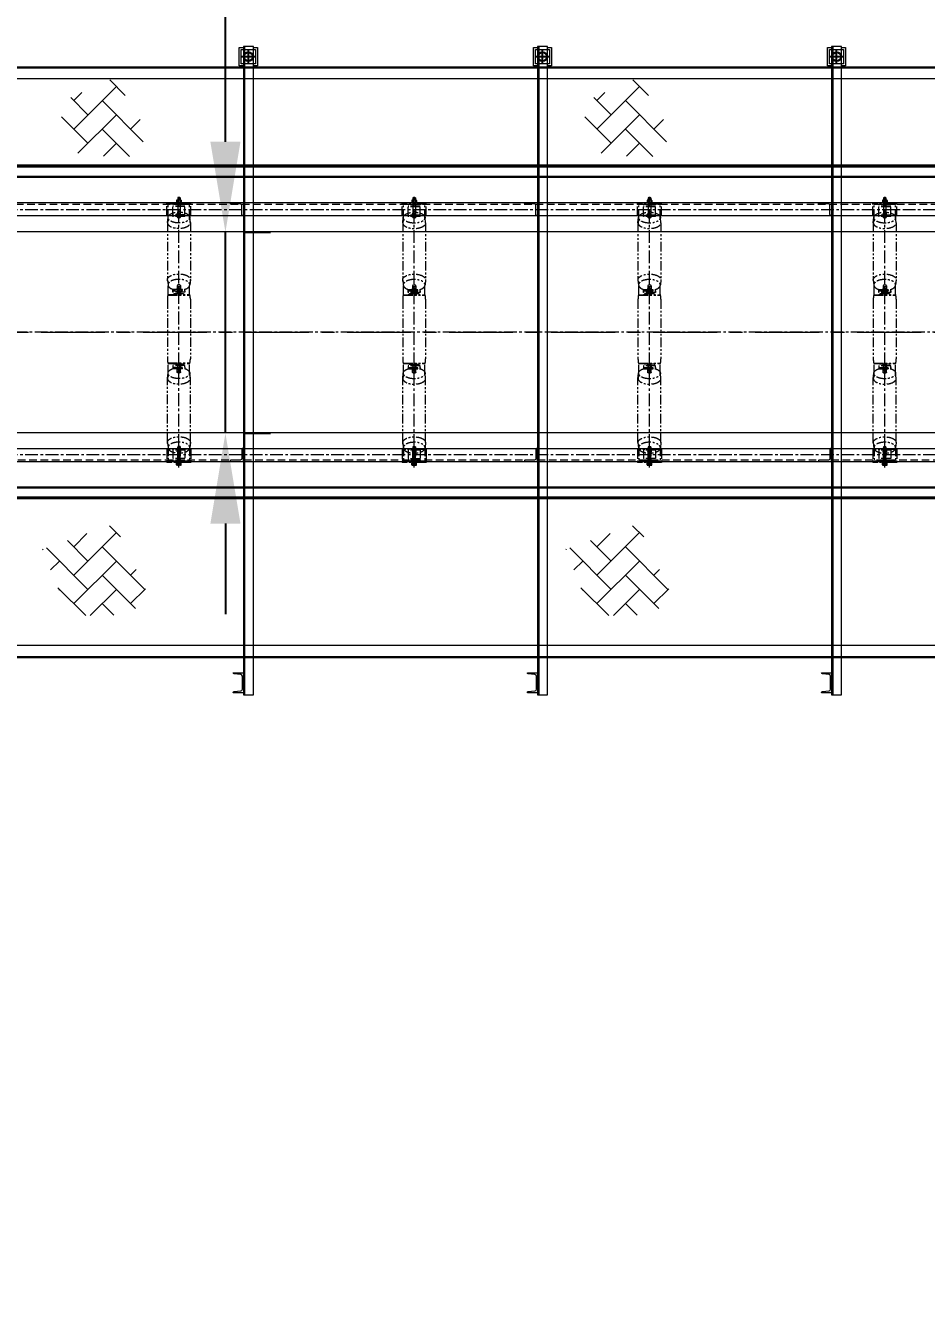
# Model space of a CAD drawing. Header units: millimetres. Extents: x -243837 to -5443, y 40 to 285140.
# Drawn here: x -185650 to -181164, y 73934 to 80292 of the extents above; entities that cross this region are included whole.
import ezdxf

# ---------------------------------------------------------------- set-up
doc = ezdxf.new("R2010")
doc.units = ezdxf.units.MM
for name, pattern in [('CENTER', [50.8, 31.75, -6.35, 6.35, -6.35]), ('CENTER2', [1.125, 0.75, -0.125, 0.125, -0.125]), ('HIDDEN', [0.375, 0.25, -0.125]), ('PHANTOM', [63.5, 31.75, -6.35, 6.35, -6.35, 6.35, -6.35])]:
    doc.linetypes.add(name, pattern=pattern)
doc.layers.add('1', color=7, linetype='Continuous')
doc.layers.add('3', color=3, linetype='Continuous')
for name, color, linetype, lineweight in [('2', 3, 'Continuous', 20), ('DIM', 1, 'Continuous', 9), ('phantom', 4, 'PHANTOM', 5), ('R- PHANTOM', 3, 'PHANTOM', 9), ('R-CENTER', 1, 'CENTER2', 5), ('R-HIDDEN', 3, 'HIDDEN', 9), ('R-OBJECT', 2, 'Continuous', 20)]:
    doc.layers.add(name, color=color, linetype=linetype, lineweight=lineweight)
doc.styles.add('KA', font='romans.shx', dxfattribs={"width": 0.7})
doc.dimstyles.new('KAT', dxfattribs={"dimscale": 125, "dimtxt": 2.5, "dimasz": 2, "dimexe": 1, "dimexo": 0.06, "dimgap": 0.5, "dimtad": 1, "dimdec": 0, "dimzin": 0, "dimdsep": 46, "dimtxsty": 'KA', "dimcen": 1.5, "dimclrd": 1, "dimclre": 1, "dimclrt": 4, "dimadec": 0, "dimazin": 0, "dimtfac": 1, "dimtdec": 0, "dimtmove": 0, "dimatfit": 2, "dimfxl": 1.5, "dimtolj": 1, "dimtzin": 0, "dimarcsym": 0})
doc.dimstyles.new('rakesh', dxfattribs={"dimscale": 160, "dimtxt": 2.5, "dimasz": 1, "dimexe": 0.8, "dimexo": 0.8, "dimgap": 1, "dimtad": 1, "dimdec": 0, "dimzin": 0, "dimdsep": 46, "dimtxsty": 'KA', "dimblk": 'OBLIQUE', "dimcen": 1.5, "dimclrd": 1, "dimclre": 1, "dimclrt": 2, "dimadec": 0, "dimazin": 0, "dimtfac": 1, "dimtdec": 0, "dimtmove": 0, "dimatfit": 2, "dimfxl": 0, "dimtolj": 1, "dimtzin": 0, "dimlwd": -1, "dimlwe": -1, "dimarcsym": 1})
doc.dimstyles.new('rakesh$0', dxfattribs={"dimscale": 160, "dimtxt": 2.5, "dimasz": 1, "dimexe": 0.8, "dimexo": 0.8, "dimgap": 1, "dimtad": 1, "dimdec": 0, "dimzin": 0, "dimdsep": 46, "dimtxsty": 'KA', "dimblk": 'OBLIQUE', "dimcen": 1.5, "dimclrd": 1, "dimclre": 1, "dimclrt": 2, "dimadec": 0, "dimazin": 0, "dimtfac": 1, "dimtdec": 0, "dimtmove": 0, "dimatfit": 2, "dimfxl": 1, "dimtolj": 1, "dimtzin": 0, "dimlwd": -1, "dimlwe": -1, "dimarcsym": 1})

# ---------------------------------------------------------------- blocks, each defined once
blk = doc.blocks.new('_Oblique')
at = {"color": 0, "linetype": 'ByBlock', "lineweight": -2}
blk.add_line((-0.5, -0.5), (0.5, 0.5), dxfattribs=at)
blk = doc.blocks.new('*D188')
at = {"layer": 'DEFPOINTS', "color": 0, "ltscale": 10, "transparency": 16777216}
for p in [(-106759.9, 78766, 169.4), (-190509.6, 78267.1, 181.7), (-106759.9, 68629.3)]:
    blk.add_point(p, dxfattribs=at)
at = {"layer": 'DIM', "color": 1, "ltscale": 10, "transparency": 16777216}
for p, q in [((-106759.9, 78638), (-106759.9, 68437.3)), ((-190509.6, 78139.1), (-190509.6, 68437.3)), ((-190509.6, 68629.3), (-106759.9, 68629.3))]:
    blk.add_line(p, q, dxfattribs=at)
at = {"layer": 'DIM', "color": 1, "ltscale": 10, "transparency": 16777216, "xscale": 160, "yscale": 160, "zscale": 160, "rotation": 180}
blk.add_blockref('_Oblique', (-190509.6, 68629.3), dxfattribs=at)
at = {"layer": 'DIM', "color": 1, "ltscale": 10, "transparency": 16777216, "xscale": 160, "yscale": 160, "zscale": 160}
blk.add_blockref('_Oblique', (-106759.9, 68629.3), dxfattribs=at)
at = {"layer": 'DIM', "color": 2, "ltscale": 10, "transparency": 16777216, "insert": (-150134.8, 69094.1), "char_height": 400, "attachment_point": 5, "style": 'KA'}
blk.add_mtext('\\A1;83750 (HORIZONTAL PULLEY CRS.)', dxfattribs=at)
blk = doc.blocks.new('A$Cc1e59ba2')
at = {"layer": 'phantom', "ltscale": 1.5}
h = blk.add_hatch(dxfattribs=at)
h.set_pattern_fill('ANSI31', color=256, scale=4, angle=90, style=0)
h.set_pattern_definition([(225, (-355.42745, -107.5471), (-0.3535534, 0.3535534), [])])
h.paths.add_polyline_path([(-655.8, -172.3), (-655.8, -173.4), (-658.2, -173.4), (-658.2, -172.3)])
h.paths.add_polyline_path([(-672.4, -172.3), (-672.4, -173.4), (-674.9, -173.4), (-674.9, -172.3)])
h = blk.add_hatch(dxfattribs=at)
h.set_pattern_fill('ANSI31', color=256, scale=4, angle=90, style=0)
h.set_pattern_definition([(225, (-355.42745, -138.30226), (-0.3535534, 0.3535534), [])])
h.paths.add_polyline_path([(-655.8, -525), (-655.8, -523.9), (-658.2, -523.9), (-658.2, -525)])
h.paths.add_polyline_path([(-672.4, -525), (-672.4, -523.9), (-674.9, -523.9), (-674.9, -525)])
for p, q in [((-605.3, 279.5), (-725.3, 279.5)), ((-725.3, 214.5), (-725.3, 279.5)), ((-605.3, 273.5), (-725.3, 273.5)), ((-718.4, 200.4), (-718.4, 273.5)), ((-718.4, 273.5), (-612.3, 273.5)), ((-635.3, 268.5), (-695.3, 268.5)), ((-695.3, 211.7), (-695.3, 268.5)), ((-635.3, 260.5), (-695.3, 260.5)), ((-677.3, 291.8), (-675.2, 293)), ((-677.3, 291.8), (-677.3, 281)), ((-653.3, 281), (-677.3, 281)), ((-675.3, 281), (-675.3, 279.5)), ((-655.5, 293), (-675.2, 293)), ((-672.3, 279.5), (-672.3, 273.5)), ((-672.3, 279.5), (-672.3, 273.5)), ((-659.3, 304.5), (-671.3, 304.5)), ((-671.3, 304.5), (-671.3, 293)), ((-671.3, 291.8), (-671.3, 281)), ((-671.3, 279.5), (-671.3, 276.5)), ((-659.3, 276.5), (-671.3, 276.5)), ((-671.3, 274.5), (-671.3, 208.5)), ((-671.3, 274.5), (-659.3, 274.5)), ((-670.6, 304.5), (-670.6, 293)), ((-670.6, 276.5), (-670.6, 274.5)), ((-665.3, 266.5), (-665.3, 290)), ((-665.3, 268.5), (-665.3, 273.5)), ((-660.1, 304.5), (-660.1, 292.1)), ((-660.1, 276.5), (-660.1, 274.5)), ((-659.3, 304.5), (-659.3, 293)), ((-659.3, 291.8), (-659.3, 281)), ((-659.3, 279.5), (-659.3, 276.5)), ((-659.3, 274.5), (-659.3, 208.5)), ((-658.3, 279.5), (-658.3, 273.5)), ((-658.3, 279.5), (-658.3, 273.3)), ((-653.3, 291.8), (-655.5, 293)), ((-655.3, 281), (-655.3, 279.5)), ((-653.3, 291.8), (-653.3, 281)), ((-635.3, 211.7), (-635.3, 268.5)), ((-612.3, 200.4), (-612.3, 273.5)), ((-605.3, 214.5), (-605.3, 279.5)), ((-718.4, 214.5), (-725.3, 214.5)), ((-722.5, 180.7), (-719.5, 207.5)), ((-612.3, 214.5), (-718.4, 214.5)), ((-635.3, 218.6), (-695.3, 218.6)), ((-635.3, 211.7), (-695.3, 211.7)), ((-673.3, 210.3), (-673.3, 225.4)), ((-659.3, 236.5), (-671.3, 236.5)), ((-657.3, 210.3), (-657.3, 225.4)), ((-651.3, 214.5), (-655.3, 214.5)), ((-645.3, 214.5), (-651.3, 214.5)), ((-605.3, 214.5), (-612.3, 214.5)), ((-608.2, 180.7), (-611.1, 206)), ((-722.5, 180.7), (-722.5, -103.6)), ((-608.2, 180.7), (-608.2, -103.6)), ((-722.5, -103.6), (-719.5, -128.8)), ((-608.2, -103.6), (-611.1, -128.8)), ((-720.1, -179.7), (-610.5, -179.7)), ((-719.5, -177.3), (-611.1, -177.3)), ((-718.4, -177.3), (-718.4, -134.4)), ((-695.3, -151.3), (-635.3, -151.3)), ((-695.3, -158.3), (-695.3, -151.4)), ((-693.1, -177.3), (-692.3, -175.1)), ((-688.8, -173.4), (-692.3, -174.9)), ((-691.6, -177.3), (-692.3, -174.9)), ((-691.7, -177.3), (-692.3, -175.1)), ((-673.3, -173.4), (-688.8, -173.4)), ((-674.9, -172.3), (-674.9, -173.4)), ((-655.8, -172.3), (-674.9, -172.3)), ((-655.8, -173.4), (-674.9, -173.4)), ((-673.3, -133.1), (-673.3, -148.2)), ((-672.3, -158.3), (-673.3, -159.3)), ((-673.3, -159.3), (-672.3, -158.3)), ((-673.3, -159.3), (-673.3, -160.3)), ((-673.3, -160.3), (-673.3, -159.3)), ((-673.3, -159.3), (-669.8, -159.3)), ((-669.8, -159.3), (-673.3, -159.3)), ((-673.3, -166.3), (-673.3, -172.3)), ((-657.3, -172.3), (-673.3, -172.3)), ((-657.3, -173.4), (-673.3, -173.4)), ((-672.4, -172.3), (-672.4, -173.4)), ((-658.3, -158.3), (-672.3, -158.3)), ((-658.3, -158.3), (-672.3, -158.3)), ((-669.8, -158.3), (-669.8, -166.3)), ((-660.8, -166.3), (-669.8, -166.3)), ((-665.3, -177.3), (-665.3, -166.3)), ((-660.8, -158.3), (-660.8, -166.3)), ((-657.3, -159.3), (-660.8, -159.3)), ((-657.3, -159.3), (-660.8, -159.3)), ((-658.3, -158.3), (-657.3, -159.3)), ((-658.3, -158.3), (-657.3, -159.3)), ((-657.3, -159.3), (-658.3, -158.3)), ((-658.2, -172.3), (-658.2, -173.4)), ((-657.3, -133.1), (-657.3, -148.2)), ((-657.3, -166.3), (-657.3, -158.3)), ((-657.3, -159.3), (-657.3, -160.3)), ((-657.3, -160.3), (-657.3, -159.3)), ((-657.3, -166.3), (-657.3, -172.3)), ((-641.8, -173.4), (-657.3, -173.4)), ((-655.8, -172.3), (-655.8, -173.4)), ((-641.8, -173.4), (-638.3, -174.9)), ((-639.1, -177.3), (-638.3, -174.9)), ((-639, -177.3), (-638.3, -175.1)), ((-637.6, -177.3), (-638.3, -175.1)), ((-635.3, -158.3), (-635.3, -151.4)), ((-612.3, -177.3), (-612.3, -134.4)), ((-722.5, -200.1), (-722.5, -497.2)), ((-608.2, -200.1, 7.6), (-608.2, -497.2, 7.6)), ((-722.5, -593.7), (-719.5, -568.5)), ((-720.1, -517.6), (-610.5, -517.6)), ((-719.5, -520), (-611.1, -520)), ((-718.4, -574.1), (-718.4, -520)), ((-695.3, -539), (-695.3, -545.9)), ((-695.3, -545.9), (-635.3, -545.9)), ((-693.1, -520), (-692.3, -522.2)), ((-691.7, -520), (-692.3, -522.2)), ((-691.6, -520), (-692.3, -522.4)), ((-688.8, -523.9), (-692.3, -522.4)), ((-673.3, -523.9), (-688.8, -523.9)), ((-674.9, -525), (-674.9, -523.9)), ((-655.8, -523.9), (-674.9, -523.9)), ((-655.8, -525), (-674.9, -525)), ((-657.3, -523.9), (-673.3, -523.9)), ((-657.3, -525), (-673.3, -525)), ((-673.3, -531), (-673.3, -525)), ((-673.3, -538), (-673.3, -537)), ((-673.3, -537), (-673.3, -538)), ((-673.3, -538), (-669.8, -538)), ((-672.3, -539), (-673.3, -538)), ((-673.3, -538), (-672.3, -539)), ((-669.8, -538), (-673.3, -538)), ((-673.3, -564.1), (-673.3, -549.1)), ((-672.4, -525), (-672.4, -523.9)), ((-658.3, -539), (-672.3, -539)), ((-658.3, -539), (-672.3, -539)), ((-660.8, -531), (-669.8, -531)), ((-669.8, -539), (-669.8, -531)), ((-665.3, -531), (-665.3, -520)), ((-660.8, -539), (-660.8, -531)), ((-657.3, -538), (-660.8, -538)), ((-657.3, -538), (-660.8, -538)), ((-658.3, -539), (-657.3, -538)), ((-658.3, -539), (-657.3, -538)), ((-657.3, -538), (-658.3, -539)), ((-658.2, -525), (-658.2, -523.9)), ((-641.8, -523.9), (-657.3, -523.9)), ((-657.3, -531), (-657.3, -525)), ((-657.3, -531), (-657.3, -539)), ((-657.3, -538), (-657.3, -537)), ((-657.3, -537), (-657.3, -538)), ((-657.3, -564.1), (-657.3, -549.1)), ((-655.8, -525), (-655.8, -523.9)), ((-641.8, -523.9), (-638.3, -522.4)), ((-639.1, -520), (-638.3, -522.4)), ((-639, -520), (-638.3, -522.2)), ((-637.6, -520), (-638.3, -522.2)), ((-635.3, -539), (-635.3, -545.9)), ((-612.3, -574.1), (-612.3, -520)), ((-608.2, -593.7), (-611.1, -568.5)), ((-722.5, -913.5, -33), (-722.5, -593.7)), ((-608.2, -913.5, -33), (-608.2, -593.7)), ((-718.4, -947.3, -33), (-725.3, -947.3, -33)), ((-725.3, -947.3, -33), (-725.3, -1012.3, -33)), ((-722.5, -913.5, -33), (-719.5, -940.3, -33)), ((-718.4, -933.2, -33), (-718.4, -1006.3, -33)), ((-612.3, -947.3, -33), (-718.4, -947.3, -33)), ((-635.3, -944.5, -33), (-695.3, -944.5, -33)), ((-695.3, -944.5, -33), (-695.3, -1001.3, -33)), ((-635.3, -951.4, -33), (-695.3, -951.4, -33)), ((-673.3, -943.1, -33), (-673.3, -958.2, -33)), ((-659.3, -934), (-671.3, -934)), ((-671.3, -934), (-671.3, -1025.8, -33)), ((-671.3, -1007.3, -33), (-671.3, -941.3, -33)), ((-670.6, -934), (-670.6, -1025.8, -33)), ((-660.1, -934), (-660.1, -1024.9, -33)), ((-659.3, -934), (-659.3, -1025.8, -33)), ((-659.3, -1007.3, -33), (-659.3, -941.3, -33)), ((-657.3, -943.1, -33), (-657.3, -958.2, -33)), ((-651.3, -947.3, -33), (-655.3, -947.3, -33)), ((-645.3, -947.3, -33), (-651.3, -947.3, -33)), ((-635.3, -944.5, -33), (-635.3, -1001.3, -33)), ((-612.3, -933.2, -33), (-612.3, -1006.3, -33)), ((-605.3, -947.3, -33), (-612.3, -947.3, -33)), ((-608.2, -913.5, -33), (-611.1, -938.8, -33)), ((-605.3, -947.3, -33), (-605.3, -1012.3, -33)), ((-605.3, -1006.3, -33), (-725.3, -1006.3, -33)), ((-605.3, -1012.3, -33), (-725.3, -1012.3, -33)), ((-718.4, -1006.3, -33), (-612.3, -1006.3, -33)), ((-635.3, -993.3, -33), (-695.3, -993.3, -33)), ((-635.3, -1001.3, -33), (-695.3, -1001.3, -33)), ((-677.3, -1024.6, -33), (-677.3, -1013.8, -33)), ((-653.3, -1013.8, -33), (-677.3, -1013.8, -33)), ((-675.3, -1013.8, -33), (-675.3, -1012.3, -33)), ((-672.3, -1012.3, -33), (-672.3, -1006.3, -33)), ((-672.3, -1012.3, -33), (-672.3, -1006.3, -33)), ((-659.3, -969.3, -33), (-671.3, -969.3, -33)), ((-671.3, -1007.3, -33), (-659.3, -1007.3, -33)), ((-659.3, -1009.3, -33), (-671.3, -1009.3, -33)), ((-671.3, -1012.3, -33), (-671.3, -1009.3, -33)), ((-671.3, -1024.6, -33), (-671.3, -1013.8, -33)), ((-670.6, -1009.3, -33), (-670.6, -1007.3, -33)), ((-665.3, -999.3, -33), (-665.3, -1022.8, -33)), ((-665.3, -1001.3, -33), (-665.3, -1006.3, -33)), ((-660.1, -1009.3, -33), (-660.1, -1007.3, -33)), ((-659.3, -1012.3, -33), (-659.3, -1009.3, -33)), ((-659.3, -1024.6, -33), (-659.3, -1013.8, -33)), ((-658.3, -1012.3, -33), (-658.3, -1006.1, -33)), ((-658.3, -1012.3, -33), (-658.3, -1006.3, -33)), ((-655.3, -1013.8, -33), (-655.3, -1012.3, -33)), ((-653.3, -1024.6, -33), (-653.3, -1013.8, -33)), ((-677.3, -1024.6, -33), (-675.2, -1025.8, -33)), ((-655.5, -1025.8, -33), (-675.2, -1025.8, -33)), ((-653.3, -1024.6, -33), (-655.5, -1025.8, -33))]:
    blk.add_line(p, q, dxfattribs=at)
at = {"layer": 'phantom', "color": 1, "linetype": 'CENTER', "ltscale": 2}
blk.add_line((-665.3, -1037.1, 7.6), (-665.3, 309.6, 7.6), dxfattribs=at)
at = {"layer": 'phantom', "ltscale": 1.5}
for points in [[(-695.3, -166.3), (-695.3, -158.3), (-635.3, -158.3), (-635.3, -166.3)], [(-695.3, -531), (-695.3, -539), (-635.3, -539), (-635.3, -531)]]:
    blk.add_lwpolyline(points, close=True, dxfattribs=at)
for centre in [(-665.3, 208.5), (-665.3, -941.3, -33)]:
    blk.add_circle(centre, 6, dxfattribs=at)
for centre, radius, start, end in [((-674.3, 288.8), 4.24, 44.99997, 135.00003), ((-665.3, 295.4), 10.9, 56.60357, 123.39643), ((-665.3, 278), 15, 66.46342, 113.53658), ((-656.3, 288.8), 4.24, 44.99997, 135.00003), ((-632.5, -200.1), 90, 165.29224, 180), ((-698.2, -200.1), 90, 0, 14.70776), ((-632.5, -497.2), 90, 180, 194.70776), ((-698.2, -497.2), 90, 345.29224, 0), ((-665.3, -924.9), 10.9, 236.60357, 303.39643), ((-674.3, -1021.6, -33), 4.24, 224.99997, 315.00003), ((-665.3, -1010.8, -33), 15, 246.46342, 293.53658), ((-656.3, -1021.6, -33), 4.24, 224.99997, 315.00003)]:
    blk.add_arc(centre, radius, start, end, dxfattribs=at)
for centre, major_axis, start_param, end_param in [((-665.3, 180.7), (-57.1, 0), 5.761132, 9.946831), ((-665.3, 225.4), (-8, 0), 5.576234, 10.13173), ((-665.3, -549.1), (-8, 0), 5.576234, 10.13173), ((-665.3, -593.7), (-57.1, 0), 5.761132, 9.946831)]:
    blk.add_ellipse(centre, major_axis=major_axis, ratio=0.5, start_param=start_param, end_param=end_param, dxfattribs=at)
for centre, major_axis in [((-665.3, 206), (-54.2, 0)), ((-665.3, 210.3), (-8, 0)), ((-665.3, 226.3), (-7, 0)), ((-665.3, -568.5), (-54.2, 0)), ((-665.3, -564.1), (-8, 0)), ((-665.3, -548.2), (-7, 0))]:
    blk.add_ellipse(centre, major_axis=major_axis, ratio=0.5, dxfattribs=at)
at = {"layer": 'phantom', "ltscale": 1.5, "extrusion": (0, 0, -1)}
for centre, major_axis, start_param, end_param in [((-665.3, -103.6), (-57.1, 0), 5.761132, 9.946831), ((-665.3, -148.2), (-8, 0), 5.576234, 10.13173), ((-665.3, -913.5, -33), (-57.1, 0), 5.761132, 9.946831), ((-665.3, -958.2, -33), (-8, 0), 5.576234, 10.13173)]:
    blk.add_ellipse(centre, major_axis=major_axis, ratio=0.5, start_param=start_param, end_param=end_param, dxfattribs=at)
for centre, major_axis in [((-665.3, -128.8), (-54.2, 0)), ((-665.3, -133.1), (-8, 0)), ((-665.3, -149.1), (-7, 0)), ((-665.3, -938.8, -33), (-54.2, 0)), ((-665.3, -943.1, -33), (-8, 0)), ((-665.3, -959, -33), (-7, 0))]:
    blk.add_ellipse(centre, major_axis=major_axis, ratio=0.5, dxfattribs=at)
blk = doc.blocks.new('A$C665F34CB')
at = {"layer": '1'}
for p, q in [((-35, 0), (35, 0)), ((0, 35), (0, -35))]:
    blk.add_line(p, q, dxfattribs=at)
at = {"layer": '2'}
blk.add_lwpolyline([(-35, 35), (35, 35), (35, -35), (-35, -35)], close=True, dxfattribs=at)
for radius in [24, 20.4]:
    blk.add_circle((0, 0), radius, dxfattribs=at)
blk = doc.blocks.new('A$C39706A70')
at = {"layer": '1', "lineweight": 9}
h = blk.add_hatch(dxfattribs=at)
h.set_pattern_fill('AR-HBONE', color=6, scale=25, angle=-180)
h.set_pattern_definition([(225, (-3882800.35, -225056.94), (-9e-14, -141.4213562), [300, -100]), (315, (-3882871.06, -225127.65), (-9e-14, -141.4213562), [300, -100])])
h.paths.add_polyline_path([(2434.6, 1138.4), (2712.8, 1265.2), (2888.1, 981.5), (2776.9, 861), (2487.3, 894.4)])
h = blk.add_hatch(dxfattribs=at)
h.set_pattern_fill('AR-HBONE', color=6, scale=25, angle=-180)
h.set_pattern_definition([(225, (-3880195.28, -225056.94), (-9e-14, -141.4213562), [300, -100]), (315, (-3880265.99, -225127.65), (-9e-14, -141.4213562), [300, -100])])
h.paths.add_polyline_path([(5039.7, 1138.4), (5317.8, 1265.2), (5493.2, 981.5), (5382, 861), (5092.4, 894.4)])
h = blk.add_hatch(dxfattribs=at)
h.set_pattern_fill('AR-HBONE', color=6, scale=25, angle=-180)
h.set_pattern_definition([(225, (-3882800.35, -227276.91), (-9e-14, -141.4213562), [300, -100]), (315, (-3882871.06, -227347.62), (-9e-14, -141.4213562), [300, -100])])
h.paths.add_polyline_path([(2354, -1081.6), (2712.8, -954.8), (2888.1, -1319.8), (2776.9, -1408.9), (2487.3, -1412.1)])
h = blk.add_hatch(dxfattribs=at)
h.set_pattern_fill('AR-HBONE', color=6, scale=25, angle=-180)
h.set_pattern_definition([(225, (-3880195.28, -227276.91), (-9e-14, -141.4213562), [300, -100]), (315, (-3880265.99, -227347.62), (-9e-14, -141.4213562), [300, -100])])
h.paths.add_polyline_path([(4959.1, -1081.6), (5317.8, -954.8), (5493.2, -1319.8), (5382, -1408.9), (5092.4, -1412.1)])
at = {"color": 1, "linetype": 'CENTER', "lineweight": 9, "ltscale": 2}
blk.add_line((18533.8, 0), (-140, 0, -180.6), dxfattribs=at)
at = {"layer": '1', "color": 6, "lineweight": 9}
for p, q in [((0, 645, -180.6), (18393.8, 645)), ((0, -645, -180.6), (18393.8, -645))]:
    blk.add_line(p, q, dxfattribs=at)
at = {"layer": '2', "color": 6, "lineweight": 9}
for p, q in [((3354.7, 1420, 0), (3354.7, -1805, 0)), ((4819.2, 1420, 0), (4819.2, -1805, 0)), ((6283.6, 1420, 0), (6283.6, -1805, 0)), ((-140, 1320, -180.6), (18533.8, 1320)), ((-140, 1314, -180.6), (18533.8, 1314)), ((-140, 776, -180.6), (18533.8, 776)), ((-140, 770, -180.6), (18533.8, 770)), ((-140, -770, -180.6), (18533.8, -770)), ((-140, -776, -180.6), (18533.8, -776)), ((-140, -1614, -180.6), (18533.8, -1614)), ((-140, -1620, -180.6), (18533.8, -1620))]:
    blk.add_line(p, q, dxfattribs=at)
at = {"layer": '2', "color": 6, "lineweight": 9, "elevation": 0}
for points in [[(3354.7, 1325), (3334.7, 1325), (3334.7, 1415), (3354.7, 1415)], [(3354.7, -1805), (3404.7, -1805), (3404.7, 1420), (3354.7, 1420)], [(3404.7, 1415), (3424.7, 1415), (3424.7, 1325), (3404.7, 1325)], [(4819.2, 1325), (4799.2, 1325), (4799.2, 1415), (4819.2, 1415)], [(4819.2, -1805), (4869.2, -1805), (4869.2, 1420), (4819.2, 1420)], [(4869.2, 1415), (4889.2, 1415), (4889.2, 1325), (4869.2, 1325)], [(6283.6, 1325), (6263.6, 1325), (6263.6, 1415), (6283.6, 1415)], [(6283.6, -1805), (6333.6, -1805), (6333.6, 1420), (6283.6, 1420)], [(6333.6, 1415), (6353.6, 1415), (6353.6, 1325), (6333.6, 1325)]]:
    blk.add_lwpolyline(points, dxfattribs=at)
at = {"layer": '2', "color": 6, "lineweight": 9}
for points in [[(18533.8, 1320), (18533.8, 1260), (-140, 1260), (-140, 1320)], [(18533.8, 770), (18533.8, 830), (-140, 830), (-140, 770)], [(18533.8, -770), (18533.8, -830), (-140, -830), (-140, -770)], [(18533.8, -1620), (18533.8, -1560), (-140, -1560), (-140, -1620)]]:
    blk.add_lwpolyline(points, dxfattribs=at)
for points in [[(3351.2, 580, -0.414214), (3346.7, 584.5), (3346.7, 630.5, 0.414214), (3340.2, 637), (3294.2, 637, -0.414214), (3289.7, 641.5), (3289.7, 645), (3354.7, 645), (3354.7, 580)], [(3351.2, -580, 0.414214), (3346.7, -584.5), (3346.7, -630.5, -0.414214), (3340.2, -637), (3294.2, -637, 0.414214), (3289.7, -641.5), (3289.7, -645), (3354.7, -645), (3354.7, -580)], [(3308.7, -1700.6, -0.383864), (3304.7, -1696.1), (3304.7, -1695), (3354.7, -1695), (3354.7, -1795), (3304.7, -1795), (3304.7, -1793.9, -0.383864), (3308.7, -1789.4), (3341.9, -1785.9, 0.383864), (3350, -1776.9), (3350, -1713.1, 0.383864), (3341.9, -1704.1)]]:
    blk.add_lwpolyline(points, format="xyb", close=True, dxfattribs=at)
at = {"layer": '2', "color": 6, "lineweight": 9, "elevation": 0}
for points in [[(4815.7, 580, -0.414214), (4811.2, 584.5), (4811.2, 630.5, 0.414214), (4804.7, 637), (4758.7, 637, -0.414214), (4754.2, 641.5), (4754.2, 645), (4819.2, 645), (4819.2, 580)], [(6280.1, 580, -0.414214), (6275.6, 584.5), (6275.6, 630.5, 0.414214), (6269.1, 637), (6223.1, 637, -0.414214), (6218.6, 641.5), (6218.6, 645), (6283.6, 645), (6283.6, 580)], [(4815.7, -580, 0.414214), (4811.2, -584.5), (4811.2, -630.5, -0.414214), (4804.7, -637), (4758.7, -637, 0.414214), (4754.2, -641.5), (4754.2, -645), (4819.2, -645), (4819.2, -580)], [(6280.1, -580, 0.414214), (6275.6, -584.5), (6275.6, -630.5, -0.414214), (6269.1, -637), (6223.1, -637, 0.414214), (6218.6, -641.5), (6218.6, -645), (6283.6, -645), (6283.6, -580)], [(4773.2, -1700.6, -0.383864), (4769.2, -1696.1), (4769.2, -1695), (4819.2, -1695), (4819.2, -1795), (4769.2, -1795), (4769.2, -1793.9, -0.383864), (4773.2, -1789.4), (4806.4, -1785.9, 0.383864), (4814.5, -1776.9), (4814.5, -1713.1, 0.383864), (4806.4, -1704.1)], [(6237.6, -1700.6, -0.383864), (6233.6, -1696.1), (6233.6, -1695), (6283.6, -1695), (6283.6, -1795), (6233.6, -1795), (6233.6, -1793.9, -0.383864), (6237.6, -1789.4), (6270.8, -1785.9, 0.383864), (6278.9, -1776.9), (6278.9, -1713.1, 0.383864), (6270.8, -1704.1)]]:
    blk.add_lwpolyline(points, format="xyb", close=True, dxfattribs=at)
at = {"layer": '3', "color": 6, "linetype": 'HIDDEN', "lineweight": 9}
for p, q in [((3360.7, 1420, 0), (3360.7, -1805, 0)), ((4825.2, 1420, 0), (4825.2, -1805, 0)), ((6289.6, 1420, 0), (6289.6, -1805, 0))]:
    blk.add_line(p, q, dxfattribs=at)
at = {"layer": 'DIM', "color": 6, "lineweight": 9, "rotation": 180}
for p in [(3379.7, 1370, 0), (4844.2, 1370, 0), (6308.6, 1370, 0)]:
    blk.add_blockref('A$C665F34CB', p, dxfattribs=at)
blk = doc.blocks.new('*D180')
at = {"color": 1, "lineweight": -2, "transparency": 16777216}
for p, q in [((-184654.4, 79713.7), (-184654.4, 82887.8)), ((-184654.4, 78263.7), (-184654.4, 79263.7)), ((-184563, 79263.7), (-184429.4, 79263.7)), ((-184563, 78263.7), (-184429.4, 78263.7)), ((-184654.4, 77813.7), (-184654.4, 77363.7))]:
    blk.add_line(p, q, dxfattribs=at)
at = {"color": 1, "transparency": 16777216}
for points in [[(-184729.4, 79713.7), (-184579.4, 79713.7), (-184654.4, 79263.7)], [(-184729.4, 77813.7), (-184579.4, 77813.7), (-184654.4, 78263.7)]]:
    blk.add_solid(points, dxfattribs=at)
at = {"layer": 'DEFPOINTS', "color": 0, "transparency": 16777216}
for p in [(-184788, 79263.7, 265.8), (-184654.4, 79263.7), (-184788, 78263.7, 266.6)]:
    blk.add_point(p, dxfattribs=at)
at = {"color": 2, "transparency": 16777216, "insert": (-184654.4, 81997.2), "char_height": 562.5, "attachment_point": 5, "rotation": 90, "style": 'KA'}
blk.add_mtext('\\A1;1000\\PB.W', dxfattribs=at)
blk = doc.blocks.new('A$C21B33FEA')
at = {"color": 2}
for p, q in [((16457.8, 28.4, 7358.3), (-65014.7, 28.4, 7358.3)), ((16457.8, 23.4, 7358.3), (-65014.7, 23.4, 7358.3))]:
    blk.add_line(p, q, dxfattribs=at)
blk = doc.blocks.new('*D242')
at = {"layer": 'DEFPOINTS', "color": 0, "ltscale": 10, "transparency": 16777216}
for p in [(-169378.6, 76808.1, 142.6), (-188509.9, 75267.4), (-169378.6, 71925)]:
    blk.add_point(p, dxfattribs=at)
at = {"layer": 'R-OBJECT', "color": 1, "ltscale": 10, "transparency": 16777216}
for p, q in [((-169378.6, 76680.1), (-169378.6, 71733)), ((-188509.9, 75139.4), (-188509.9, 71733)), ((-188509.9, 71925), (-169378.6, 71925))]:
    blk.add_line(p, q, dxfattribs=at)
at = {"layer": 'R-OBJECT', "color": 1, "ltscale": 10, "transparency": 16777216, "xscale": 160, "yscale": 160, "zscale": 160, "rotation": 180}
blk.add_blockref('_Oblique', (-188509.9, 71925), dxfattribs=at)
at = {"layer": 'R-OBJECT', "color": 1, "ltscale": 10, "transparency": 16777216, "xscale": 160, "yscale": 160, "zscale": 160}
blk.add_blockref('_Oblique', (-169378.6, 71925), dxfattribs=at)
at = {"layer": 'R-OBJECT', "color": 2, "ltscale": 10, "transparency": 16777216, "insert": (-178944.3, 72285), "char_height": 400, "attachment_point": 5, "style": 'KA'}
blk.add_mtext('\\A1;19131', dxfattribs=at)

msp = doc.modelspace()

# ---------------------------------------------------------------- linework, layer by layer
at = {"layer": 'R-CENTER', "color": 1, "linetype": 'CENTER', "ltscale": 2}
for p, q in [((-189410.4, 79376.01, -209.92), (-116541.66, 79377.04, -209.92)), ((-189410.4, 78158.27, -209.92), (-116541.66, 78157.24, -209.92))]:
    msp.add_line(p, q, dxfattribs=at)
at = {"layer": 'R-CENTER', "color": 1, "linetype": 'CENTER', "ltscale": 10}
msp.add_line((-193192.22, 78767.18, -169.38), (-107113.76, 78766.01, -305.48), dxfattribs=at)
at = {"layer": 'R-HIDDEN', "ltscale": 150}
for p, q in [((-189410.4, 79403.01, -169.38), (-116541.66, 79404.04, -169.38)), ((-189006.18, 78131.26, -209.92), (-116541.66, 78130.24, -209.92))]:
    msp.add_line(p, q, dxfattribs=at)
at = {"layer": 'R-OBJECT'}
for p, q in [((-189410.4, 79411.01, -169.38), (-116541.66, 79412.04, -169.38)), ((-189410.4, 79346.01, -169.38), (-116541.66, 79347.04, -169.38)), ((-189892.71, 79267.13, -169.38), (-116541.66, 79268.2, -169.38)), ((-189892.71, 78267.12, -169.38), (-116541.66, 78266.05, -169.38)), ((-189410.4, 78188.27, -169.38), (-116541.66, 78187.24, -169.38)), ((-189410.4, 78123.27, -169.38), (-116541.66, 78122.24, -169.38))]:
    msp.add_line(p, q, dxfattribs=at)

# ---------------------------------------------------------------- block references
at = {"color": 4, "xscale": -1, "rotation": 180}
msp.add_blockref('A$C21B33FEA', (-124126.13, 79617.63, -7358.3), dxfattribs=at)
at = {"color": 4}
msp.add_blockref('A$C21B33FEA', (-124126.13, 77914.84, -7358.3), dxfattribs=at)
at = {"layer": 'R- PHANTOM', "linetype": 'Continuous'}
for p in [(-184220.86, 79130.88, -7.55), (-183049.3, 79130.21, -33.62), (-181877.75, 79130.26, -44.98), (-180706.19, 79130.26, -7.55)]:
    msp.add_blockref('A$Cc1e59ba2', p, dxfattribs=at)
at = {"layer": 'R-OBJECT', "ltscale": 10}
msp.add_blockref('A$C39706A70', (-187919.97, 78767.11, 0), dxfattribs=at)

# ---------------------------------------------------------------- dimensions: what is measured, and where the dimension line sits
dim = msp.add_linear_dim(base=(-184654.38, 79263.74, -139.27), p1=(-184788, 78263.74, 127.37), p2=(-184788, 79263.74, 126.55), angle=90, text='<>\\XB.W', dimstyle='KAT', override={"dimscale": 225, "dimexo": 1, "dimgap": 1, "dimclrt": 2, "dimfxl": 0.18, "dimarcsym": 1})
dim.commit()
dim.dimension.update_dxf_attribs({"geometry": '*D180', "text_midpoint": (-184654.38, 81997.17, -139.27), "dimtype": 160})
at = {"layer": 'DIM', "ltscale": 10}
dim = msp.add_linear_dim(base=(-106759.94, 68629.34, -169.38), p1=(-190509.57, 78267.14, 12.32), p2=(-106759.94, 78766.01, 0), text='<> (HORIZONTAL PULLEY CRS.)', dimstyle='rakesh', override={"dimexe": 1.2, "dimfxl": 1.5}, dxfattribs=at)
dim.commit()
dim.dimension.update_dxf_attribs({"geometry": '*D188', "text_midpoint": (-150134.75, 68629.34, -169.38), "dimtype": 160})
at = {"layer": 'R-OBJECT', "ltscale": 10}
dim = msp.add_linear_dim(base=(-169378.58, 71925.01), p1=(-188509.94, 75267.45), p2=(-169378.58, 76808.09, 142.57), dimstyle='rakesh$0', override={"dimexe": 1.2, "dimfxl": 0.18}, dxfattribs=at)
dim.commit()
dim.dimension.update_dxf_attribs({"geometry": '*D242', "text_midpoint": (-178944.26, 72285.01)})

doc.saveas('drawing.dxf')
